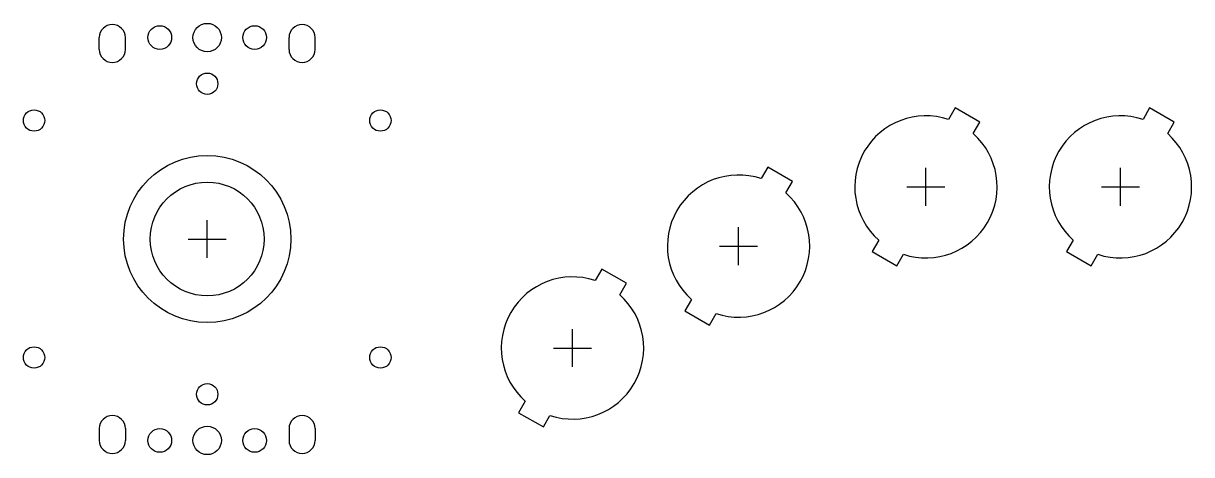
# Model space of a CAD drawing. Header units: millimetres. Extents: x -39 to 208, y -46 to 46.
import ezdxf

# ---------------------------------------------------------------- set-up
doc = ezdxf.new("R2010")
doc.units = ezdxf.units.MM
for name, color, linetype in [('BUTTONS', 1, 'Continuous'), ('GL_PLATE_HOLES', 2, 'Continuous'), ('JOYSTICK_BORE_24', 5, 'Continuous'), ('JOYSTICK_BORE_35.25', 3, 'Continuous'), ('REFERENCE', 8, 'Continuous')]:
    doc.layers.add(name, color=color, linetype=linetype)

msp = doc.modelspace()

# ---------------------------------------------------------------- linework, layer by layer
at = {"layer": 'BUTTONS'}
for points in [[(156.25, 25.23, 0.816497), (141.55, -0.23), (140.15, -2.66), (145.35, -5.66), (146.75, -3.23, 0.816497), (161.45, 22.23), (162.85, 24.66), (157.65, 27.66)], [(197.25, 25.23, 0.816497), (182.55, -0.23), (181.15, -2.66), (186.35, -5.66), (187.75, -3.23, 0.816497), (202.45, 22.23), (203.85, 24.66), (198.65, 27.66)], [(116.75, 12.73, 0.816497), (102.05, -12.73), (100.65, -15.16), (105.85, -18.16), (107.25, -15.73, 0.816497), (121.95, 9.73), (123.35, 12.16), (118.15, 15.16)], [(81.75, -8.77, 0.816497), (67.05, -34.23), (65.65, -36.66), (70.85, -39.66), (72.25, -37.23, 0.816497), (86.95, -11.77), (88.35, -9.34), (83.15, -6.34)]]:
    msp.add_lwpolyline(points, format="xyb", close=True, dxfattribs=at)
at = {"layer": 'GL_PLATE_HOLES'}
for p, q in [((-22.75, 40), (-22.75, 42.5)), ((-17.25, 40), (-17.25, 42.5)), ((17.25, 40), (17.25, 42.5)), ((22.75, 40), (22.75, 42.5)), ((-22.75, -40), (-22.75, -42.5)), ((-17.25, -40), (-17.25, -42.5)), ((17.25, -40), (17.25, -42.5)), ((22.75, -40), (22.75, -42.5))]:
    msp.add_line(p, q, dxfattribs=at)
for centre, radius in [((-10, 42.5), 2.5), ((0, 42.5), 3), ((10, 42.5), 2.5), ((0, 32.75), 2.25), ((-36.5, 25), 2.25), ((36.5, 25), 2.25), ((-36.5, -25), 2.25), ((36.5, -25), 2.25), ((0, -32.75), 2.25), ((-10, -42.5), 2.5), ((0, -42.5), 3), ((10, -42.5), 2.5)]:
    msp.add_circle(centre, radius, dxfattribs=at)
for centre, start, end in [((-20, 42.5), 0, 180), ((20, 42.5), 0, 180), ((-20, 40), 180, 360), ((20, 40), 180, 360), ((-20, -40), 0, 180), ((20, -40), 0, 180), ((-20, -42.5), -180, 0), ((20, -42.5), -180, 0)]:
    msp.add_arc(centre, 2.75, start, end, dxfattribs=at)
at = {"layer": 'JOYSTICK_BORE_24'}
msp.add_circle((0, 0), 12, dxfattribs=at)
at = {"layer": 'JOYSTICK_BORE_35.25'}
msp.add_circle((0, 0), 17.62, dxfattribs=at)
at = {"layer": 'REFERENCE'}
for p, q in [((151.5, 7), (151.5, 15)), ((192.5, 7), (192.5, 15)), ((147.5, 11), (155.5, 11)), ((188.5, 11), (196.5, 11)), ((0, -4), (0, 4)), ((112, -5.5), (112, 2.5)), ((-4, 0), (4, 0)), ((108, -1.5), (116, -1.5)), ((77, -27), (77, -19)), ((73, -23), (81, -23))]:
    msp.add_line(p, q, dxfattribs=at)

doc.saveas('drawing.dxf')
